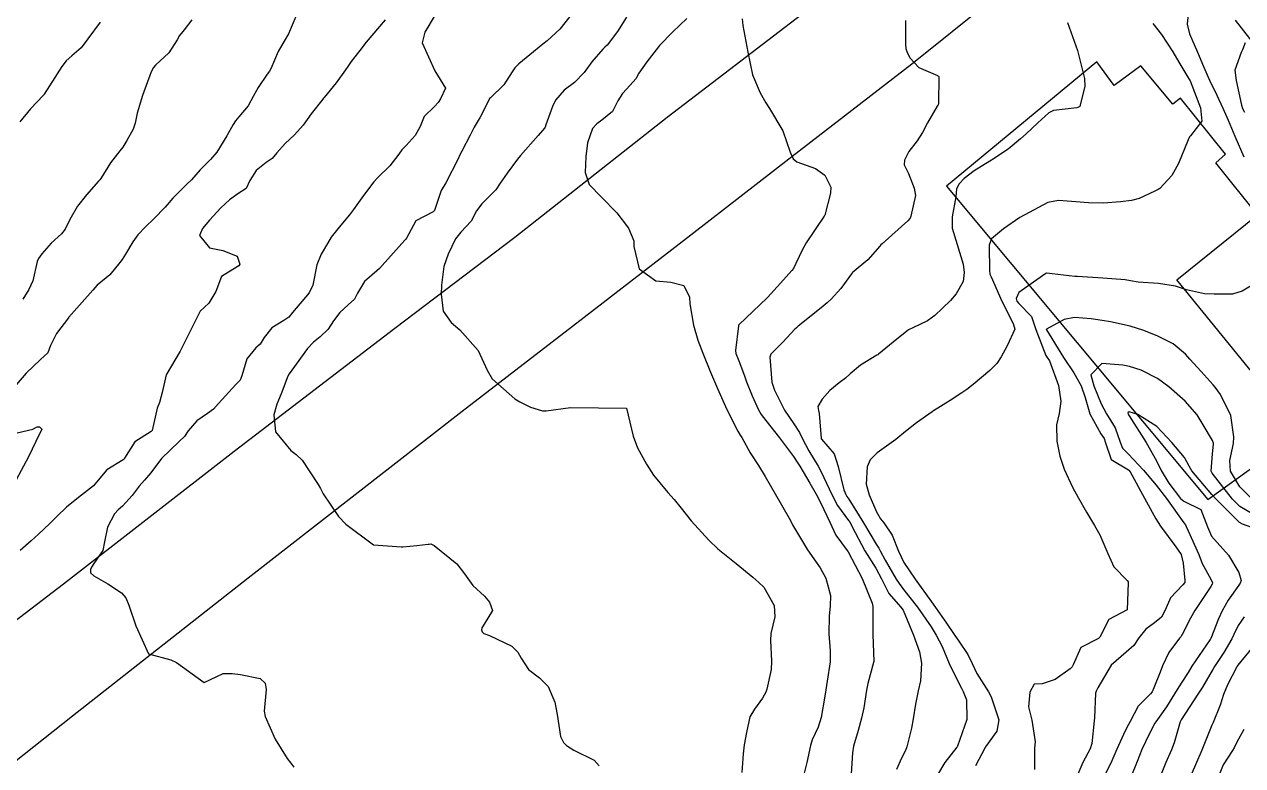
# Model space of a CAD drawing. Header units: metres. Extents: x 298520 to 308411, y 7433745 to 7450750.
# Drawn here: x 300348.5 to 300435.8, y 7449021.4 to 7449074.5 of the extents above; entities that cross this region are included whole.
import ezdxf

# ---------------------------------------------------------------- set-up
doc = ezdxf.new("R2010")
doc.units = ezdxf.units.M
doc.header["$LTSCALE"] = 10
for name, color, linetype in [('Curvas de Nivel 1m', 11, 'Continuous'), ('Curvas de Nivel 5m', 15, 'Continuous'), ('Edificações', 30, 'Continuous'), ('Vias Primárias', 230, 'Continuous')]:
    doc.layers.add(name, color=color, linetype=linetype)

msp = doc.modelspace()

# ---------------------------------------------------------------- linework, layer by layer
at = {"layer": 'Curvas de Nivel 1m', "flags": 128}
for points, elevation in [([(300435.825, 7449082.694), (300435.608, 7449082.445), (300435.001, 7449081.514), (300434.474, 7449080.456), (300434.306, 7449080.201), (300434.045, 7449079.924), (300433.249, 7449079.254), (300432.124, 7449078.479), (300432.092, 7449078.409), (300432.003, 7449076.48), (300431.796, 7449074.483), (300431.973, 7449073.791), (300432.552, 7449072.474), (300432.976, 7449071.436), (300433.413, 7449070.465), (300433.922, 7449069.397), (300434.369, 7449068.455), (300434.753, 7449067.598), (300435.223, 7449066.447), (300435.868, 7449064.964)], 721), ([(300367.981, 7449075.019), (300367.444, 7449073.78), (300367.146, 7449073.258), (300366.702, 7449072.512), (300366.174, 7449071.268), (300366.092, 7449071.108), (300365.929, 7449070.892), (300365.27, 7449069.926), (300364.931, 7449069.28), (300364.556, 7449068.63), (300363.891, 7449067.836), (300363.644, 7449067.536), (300363.495, 7449067.296), (300363.038, 7449066.466), (300362.314, 7449065.313), (300361.858, 7449064.784), (300361.136, 7449064.042), (300360.496, 7449063.333), (300360.171, 7449063.003), (300359.833, 7449062.679), (300359.168, 7449062.005), (300358.607, 7449061.358), (300357.804, 7449060.519), (300357.215, 7449059.96), (300356.663, 7449059.381), (300356.293, 7449058.88), (300355.779, 7449057.994), (300355.547, 7449057.621), (300355.38, 7449057.394), (300354.652, 7449056.509), (300353.748, 7449055.769), (300353.574, 7449055.584), (300353.441, 7449055.415), (300351.723, 7449053.482), (300351.703, 7449053.46), (300351.69, 7449053.44), (300350.839, 7449052.316), (300350.4, 7449051.453), (300350.225, 7449050.918), (300349.683, 7449050.444), (300348.654, 7449049.475), (300347.661, 7449048.304)], 731), ([(300353.975, 7449074.623), (300353.073, 7449073.423), (300352.598, 7449072.786), (300351.944, 7449072.208), (300351.531, 7449071.852), (300351.215, 7449071.447), (300350.717, 7449070.66), (300349.964, 7449069.459), (300349.944, 7449069.428), (300349.912, 7449069.396), (300348.967, 7449068.404), (300348.216, 7449067.477)], 733), ([(300360.536, 7449074.776), (300359.97, 7449074.063), (300359.653, 7449073.656), (300359.473, 7449073.345), (300358.885, 7449072.414), (300357.936, 7449071.534), (300357.775, 7449071.362), (300357.622, 7449071.057), (300356.993, 7449069.374), (300356.619, 7449068.098), (300356.472, 7449067.381), (300356.317, 7449066.956), (300355.874, 7449066.144), (300355.587, 7449065.673), (300355.372, 7449065.395), (300354.715, 7449064.541), (300354.01, 7449063.408), (300353.932, 7449063.318), (300353.84, 7449063.226), (300352.991, 7449062.257), (300352.33, 7449061.432), (300351.803, 7449060.483), (300351.462, 7449059.777), (300351.19, 7449059.446), (300350.463, 7449058.777), (300349.779, 7449058.024), (300349.543, 7449057.694), (300349.444, 7449057.463), (300349.132, 7449056.086), (300348.852, 7449055.469), (300348.43, 7449054.779)], 732), ([(300377.953, 7449075.13), (300377.207, 7449073.901), (300377.022, 7449073.139), (300377.933, 7449071.13), (300378.701, 7449069.898), (300378.342, 7449069.124), (300378.17, 7449068.865), (300377.904, 7449068.563), (300377.177, 7449067.854), (300376.87, 7449067.14), (300376.526, 7449066.494), (300375.869, 7449065.785), (300375.557, 7449065.463), (300375.351, 7449065.155), (300374.701, 7449064.315), (300373.846, 7449063.484), (300373.554, 7449063.174), (300372.821, 7449062.192), (300372.109, 7449061.196), (300371.809, 7449060.812), (300371.072, 7449059.935), (300370.517, 7449059.213), (300370.246, 7449058.758), (300369.781, 7449057.988), (300369.468, 7449057.225), (300369.195, 7449055.784), (300368.942, 7449055.232), (300367.729, 7449053.818), (300367.481, 7449053.496), (300367.107, 7449053.256), (300366.265, 7449052.714), (300365.704, 7449052.029), (300365.417, 7449051.553), (300365.112, 7449051.276), (300364.466, 7449050.501), (300364.119, 7449049.286), (300363.983, 7449048.974), (300363.667, 7449048.654), (300362.432, 7449047.308), (300362.072, 7449046.888), (300361.642, 7449046.578), (300360.897, 7449046.064), (300360.274, 7449045.333), (300360.011, 7449044.944), (300359.615, 7449044.567), (300358.356, 7449043.359), (300357.593, 7449042.344), (300357.149, 7449041.813), (300356.748, 7449041.378), (300356.245, 7449040.711), (300355.561, 7449039.955), (300355.264, 7449039.686), (300354.979, 7449039.396), (300354.494, 7449038.45), (300354.265, 7449037.403), (300354.154, 7449036.773), (300353.509, 7449035.83), (300353.338, 7449035.58), (300353.275, 7449035.413), (300353.269, 7449035.182), (300353.498, 7449034.954), (300354.516, 7449034.376), (300355.486, 7449033.744), (300355.809, 7449033.387), (300356.006, 7449032.856), (300356.523, 7449031.379), (300357.433, 7449029.37), (300359.015, 7449028.932), (300359.427, 7449028.74), (300361.413, 7449027.32), (300362.774, 7449027.952), (300363.419, 7449027.953), (300364.01, 7449027.882), (300365.416, 7449027.591), (300365.789, 7449027.266), (300365.851, 7449026.82), (300365.705, 7449025.267), (300365.768, 7449024.877), (300366.495, 7449023.259), (300367.349, 7449021.874), (300367.626, 7449021.526), (300367.839, 7449021.245)], 729), ([(300387.591, 7449075.014), (300386.878, 7449074.117), (300385.965, 7449073.27), (300385.675, 7449073.034), (300384.734, 7449072.265), (300383.941, 7449071.624), (300383.658, 7449071.342), (300383.47, 7449071.065), (300382.872, 7449070.121), (300381.914, 7449069.199), (300381.854, 7449069.14), (300381.821, 7449069.081), (300381.168, 7449067.813), (300380.749, 7449067.091), (300380.458, 7449066.513), (300379.866, 7449065.376), (300379.71, 7449065.102), (300379.59, 7449064.833), (300378.714, 7449063.117), (300378.39, 7449062.566), (300377.899, 7449061.129), (300377.812, 7449061.041), (300376.561, 7449060.387), (300375.891, 7449059.149), (300375.86, 7449059.082), (300375.791, 7449059.007), (300374.149, 7449057.174), (300373.974, 7449056.972), (300373.767, 7449056.796), (300372.896, 7449056.049), (300372.402, 7449055.193), (300372.172, 7449054.763), (300371.734, 7449054.356), (300371.124, 7449053.811), (300370.668, 7449053.211), (300370.302, 7449052.626), (300369.706, 7449052.074), (300369.243, 7449051.683), (300368.801, 7449051.233), (300367.677, 7449049.68), (300367.505, 7449049.421), (300367.41, 7449049.253), (300366.916, 7449048.002), (300366.605, 7449047.26), (300366.411, 7449046.492), (300366.508, 7449045.261), (300367.61, 7449043.929), (300368.001, 7449043.638), (300368.417, 7449043.238), (300369.577, 7449041.493), (300369.733, 7449041.218), (300369.944, 7449040.841), (300371.021, 7449039.205), (300371.547, 7449038.657), (300373.533, 7449037.18), (300375.531, 7449037.031), (300375.649, 7449037.031), (300376.649, 7449037.139), (300377.449, 7449037.216), (300377.534, 7449037.229), (300377.643, 7449037.238), (300377.889, 7449037.125), (300379.514, 7449035.822), (300380.064, 7449035.102), (300380.662, 7449034.26), (300381.487, 7449033.497), (300381.855, 7449033.076), (300382.069, 7449032.479), (300381.459, 7449031.504), (300381.299, 7449031.239), (300381.272, 7449031.083), (300381.308, 7449030.939), (300381.45, 7449030.831), (300381.848, 7449030.677), (300383.441, 7449029.909), (300383.871, 7449029.487), (300384.12, 7449029.05), (300384.641, 7449028.258), (300385.419, 7449027.641), (300386.037, 7449027.024), (300386.512, 7449025.903), (300386.69, 7449025.017), (300386.938, 7449023.444), (300387.146, 7449023.012), (300387.361, 7449022.797), (300387.888, 7449022.474), (300389.351, 7449021.753), (300389.704, 7449021.342)], 728), ([(300391.661, 7449074.963), (300391, 7449073.943), (300390.26, 7449072.977), (300390.115, 7449072.824), (300389.958, 7449072.672), (300389.166, 7449071.77), (300388.62, 7449071), (300387.926, 7449070.297), (300387.203, 7449069.735), (300386.577, 7449069.023), (300386.348, 7449068.584), (300385.886, 7449067.267), (300385.824, 7449067.09), (300385.791, 7449067.031), (300385.331, 7449066.492), (300384.074, 7449065.057), (300383.86, 7449064.792), (300383.108, 7449063.809), (300382.612, 7449063.072), (300382.307, 7449062.604), (300381.829, 7449062.135), (300381.295, 7449061.611), (300380.915, 7449061.089), (300380.529, 7449060.37), (300379.798, 7449059.573), (300379.405, 7449059.106), (300378.895, 7449057.994), (300378.562, 7449057.118), (300378.397, 7449055.768), (300378.382, 7449055.12), (300378.537, 7449053.924), (300379.107, 7449053.109), (300379.715, 7449052.583), (300381.043, 7449051.086), (300381.679, 7449049.679), (300382.034, 7449049.076), (300383.659, 7449047.643), (300384.021, 7449047.419), (300384.774, 7449047.043), (300385.649, 7449046.779), (300385.898, 7449046.778), (300387.653, 7449047.01), (300389.653, 7449046.99), (300391.653, 7449046.96), (300392.124, 7449044.955), (300392.45, 7449044.116), (300393.086, 7449042.945), (300393.591, 7449042.164), (300394.621, 7449040.924), (300395.078, 7449040.428), (300395.562, 7449039.814), (300396.288, 7449038.903), (300397.539, 7449037.506), (300398.202, 7449036.883), (300399.517, 7449035.834), (300400.711, 7449034.852), (300401.142, 7449034.488), (300401.496, 7449034.134), (300402.233, 7449032.833), (300402.278, 7449032.025), (300401.997, 7449030.835), (300401.965, 7449030.318), (300402.05, 7449028.834), (300402.004, 7449028.257), (300401.701, 7449026.837), (300401.629, 7449026.619), (300401.403, 7449026.201), (300400.826, 7449025.414), (300400.484, 7449024.853), (300400.243, 7449023.728), (300400.079, 7449022.859), (300400.002, 7449022.212), (300399.917, 7449020.861)], 727), ([(300395.982, 7449074.874), (300394.962, 7449073.931), (300394.026, 7449072.939), (300393.952, 7449072.849), (300393.112, 7449071.782), (300392.548, 7449070.954), (300392.32, 7449070.565), (300391.924, 7449070.096), (300391.37, 7449069.514), (300391.029, 7449068.969), (300390.654, 7449068.221), (300389.892, 7449067.607), (300389.531, 7449067.342), (300389.217, 7449066.99), (300388.852, 7449065.975), (300388.751, 7449064.997), (300388.692, 7449063.838), (300388.987, 7449062.993), (300389.83, 7449062.106), (300390.963, 7449060.968), (300391.802, 7449059.867), (300392.175, 7449058.956), (300392.188, 7449058.555), (300392.573, 7449056.952), (300393.754, 7449056.092), (300394.832, 7449056.002), (300395.751, 7449055.743), (300396.156, 7449054.906), (300396.2, 7449054.443), (300396.444, 7449052.903), (300396.763, 7449051.844), (300397.133, 7449050.896), (300397.679, 7449049.545), (300397.951, 7449048.887), (300398.171, 7449048.379), (300398.836, 7449046.878), (300399.627, 7449045.318), (300399.798, 7449045.041), (300399.904, 7449044.866), (300400.519, 7449043.763), (300401.099, 7449042.848), (300401.591, 7449042.069), (300402.291, 7449040.833), (300403.301, 7449039.077), (300403.446, 7449038.821), (300403.551, 7449038.612), (300404.615, 7449036.809), (300405.514, 7449035.534), (300405.933, 7449034.794), (300406.255, 7449033.553), (300406.25, 7449032.788), (300406.172, 7449032.09), (300406.141, 7449030.79), (300406.233, 7449029.581), (300406.23, 7449028.788), (300406.033, 7449027.405), (300405.925, 7449026.792), (300405.852, 7449026.348), (300405.585, 7449024.797), (300405.376, 7449024.12), (300404.962, 7449023.209), (300404.84, 7449022.805), (300404.557, 7449021.595), (300404.366, 7449020.81)], 726), ([(300411.634, 7449074.725), (300411.635, 7449073.048), (300411.668, 7449072.724), (300411.735, 7449072.508), (300411.946, 7449072.066), (300412.581, 7449071.356), (300413.934, 7449070.785), (300413.988, 7449070.754), (300414.013, 7449070.699), (300413.994, 7449068.779), (300413.974, 7449068.699), (300413.954, 7449068.658), (300413.911, 7449068.597), (300413.201, 7449067.399), (300412.862, 7449066.71), (300412.469, 7449066.122), (300411.869, 7449065.339), (300411.564, 7449064.724), (300411.542, 7449064.407), (300411.849, 7449063.78), (300412.263, 7449062.716), (300412.341, 7449062.202), (300412.017, 7449060.718), (300411.96, 7449060.57), (300411.81, 7449060.381), (300409.963, 7449058.747), (300409.877, 7449058.663), (300409.79, 7449058.563), (300408.943, 7449057.591), (300407.95, 7449056.768), (300407.842, 7449056.689), (300407.761, 7449056.591), (300406.992, 7449055.536), (300406.314, 7449054.784), (300406.021, 7449054.506), (300405.738, 7449054.277), (300403.934, 7449052.817), (300403.817, 7449052.723), (300403.72, 7449052.626), (300402.849, 7449051.685), (300401.993, 7449050.837), (300401.915, 7449050.614), (300402.073, 7449048.836), (300402.25, 7449048.248), (300402.964, 7449046.827), (300403.633, 7449045.834), (300404.04, 7449045.226), (300404.244, 7449044.811), (300404.723, 7449043.912), (300405.376, 7449042.802), (300405.597, 7449042.394), (300406.351, 7449040.788), (300406.769, 7449039.986), (300407.555, 7449038.93), (300407.666, 7449038.769), (300407.799, 7449038.519), (300408.721, 7449036.758), (300409.514, 7449035.504), (300409.915, 7449034.744), (300410.443, 7449033.687), (300411.294, 7449032.723), (300411.479, 7449032.485), (300412.198, 7449030.713), (300412.643, 7449029.506), (300412.787, 7449028.706), (300412.7, 7449027.428), (300412.544, 7449026.709), (300412.346, 7449025.763), (300412.187, 7449024.712), (300412.057, 7449024.033), (300411.734, 7449022.716), (300411.63, 7449022.447), (300411.351, 7449021.903), (300410.982, 7449021.089)], 724), ([(300423.247, 7449074.587), (300423.953, 7449072.58), (300424.442, 7449070.575), (300424.468, 7449070.034), (300424.122, 7449068.578), (300423.985, 7449068.506), (300423.912, 7449068.489), (300422.226, 7449068.279), (300421.906, 7449068.131), (300421.108, 7449067.399), (300420.264, 7449066.624), (300419.879, 7449066.27), (300418.996, 7449065.514), (300417.864, 7449064.782), (300417.785, 7449064.73), (300417.663, 7449064.652), (300416.547, 7449063.969), (300415.844, 7449063.411), (300415.471, 7449063.043), (300415.294, 7449062.678), (300415.246, 7449062.097), (300414.983, 7449060.682), (300414.976, 7449059.853), (300415.323, 7449058.685), (300415.772, 7449057.276), (300415.843, 7449056.679), (300415.756, 7449056.03), (300415.274, 7449055.159), (300414.848, 7449054.689), (300414.292, 7449054.14), (300413.732, 7449053.606), (300413.207, 7449053.227), (300412.151, 7449052.716), (300411.861, 7449052.579), (300411.719, 7449052.485), (300410.749, 7449051.693), (300409.694, 7449050.825), (300409.65, 7449050.794), (300409.583, 7449050.751), (300408.404, 7449050.045), (300407.68, 7449049.435), (300407.329, 7449049.121), (300406.888, 7449048.778), (300406.223, 7449048.226), (300405.655, 7449047.622), (300405.36, 7449047.081), (300405.397, 7449046.794), (300405.443, 7449046.595), (300405.586, 7449044.791), (300405.597, 7449044.765), (300405.622, 7449044.734), (300406.529, 7449043.703), (300406.81, 7449042.782), (300407.226, 7449041.127), (300407.368, 7449040.773), (300407.439, 7449040.639), (300407.57, 7449040.439), (300408.623, 7449038.759), (300409.538, 7449037.229), (300409.721, 7449036.934), (300409.821, 7449036.746), (300410.176, 7449036.087), (300410.968, 7449034.728), (300411.171, 7449034.396), (300411.496, 7449033.988), (300412.498, 7449032.71), (300413.462, 7449031.296), (300413.836, 7449030.696), (300414.253, 7449029.883), (300414.771, 7449028.687), (300415.419, 7449027.316), (300415.637, 7449026.898), (300415.759, 7449026.675), (300416.001, 7449026.074), (300416.026, 7449024.67), (300415.364, 7449022.764), (300415.339, 7449022.705), (300415.317, 7449022.68), (300414.443, 7449021.593), (300413.926, 7449020.694)], 723), ([(300429.355, 7449074.516), (300429.971, 7449073.734), (300430.779, 7449072.498), (300431.202, 7449071.747), (300431.934, 7449070.553), (300431.975, 7449070.48), (300432.009, 7449070.402), (300432.752, 7449068.472), (300432.844, 7449067.525), (300432.047, 7449066.478), (300431.966, 7449066.396), (300431.88, 7449066.182), (300431.184, 7449064.49), (300430.712, 7449063.636), (300429.836, 7449062.693), (300429.725, 7449062.62), (300429.501, 7449062.513), (300428.369, 7449061.983), (300427.826, 7449061.835), (300427.033, 7449061.75), (300425.824, 7449061.649), (300424.732, 7449061.663), (300423.825, 7449061.739), (300422.589, 7449061.829), (300421.824, 7449061.687), (300419.813, 7449060.63), (300418.644, 7449059.802), (300417.797, 7449059.104), (300417.633, 7449058.652), (300417.657, 7449056.759), (300417.664, 7449056.651), (300417.68, 7449056.569), (300417.76, 7449056.383), (300418.531, 7449054.642), (300419.338, 7449053.023), (300419.454, 7449052.633), (300418.911, 7449051.431), (300418.474, 7449050.642), (300418.165, 7449050.168), (300417.683, 7449049.669), (300416.492, 7449048.668), (300416.032, 7449048.31), (300415.664, 7449048.058), (300414.832, 7449047.511), (300413.644, 7449046.764), (300413.603, 7449046.741), (300413.538, 7449046.701), (300412.427, 7449045.92), (300411.629, 7449045.29), (300410.932, 7449044.73), (300409.613, 7449043.776), (300409.106, 7449043.257), (300408.896, 7449042.757), (300408.815, 7449041.527), (300409.023, 7449040.755), (300409.561, 7449039.551), (300409.843, 7449039.033), (300410.072, 7449038.742), (300410.686, 7449037.874), (300411.143, 7449036.726), (300411.521, 7449035.901), (300412.336, 7449034.712), (300413.487, 7449033.104), (300413.774, 7449032.697), (300414.524, 7449031.632), (300415.172, 7449030.683), (300415.449, 7449030.285), (300416.097, 7449029.328), (300416.402, 7449028.665), (300416.733, 7449027.968), (300417.415, 7449026.898), (300417.571, 7449026.648), (300417.76, 7449026.294), (300418.322, 7449024.641), (300418.182, 7449023.835), (300417.363, 7449022.704), (300417.328, 7449022.651), (300416.652, 7449021.352)], 722), ([(300437.527, 7449056.414), (300435.752, 7449055.347), (300435.06, 7449055.136), (300433.75, 7449055.124), (300433.052, 7449055.165), (300431.753, 7449055.448), (300430.975, 7449055.711), (300429.757, 7449055.903), (300428.287, 7449055.996), (300427.758, 7449056.083), (300427.372, 7449056.149), (300425.76, 7449056.279), (300423.948, 7449056.391), (300423.761, 7449056.408), (300422.133, 7449056.596), (300421.763, 7449056.638), (300421.73, 7449056.634), (300421.674, 7449056.601), (300419.749, 7449055.254), (300419.561, 7449054.815), (300419.606, 7449054.631), (300419.741, 7449054.464), (300420.646, 7449053.53), (300420.962, 7449052.611), (300421.695, 7449050.737), (300421.78, 7449050.599), (300421.935, 7449050.353), (300422.594, 7449048.591), (300422.769, 7449047.476), (300422.639, 7449046.59), (300422.459, 7449045.767), (300422.476, 7449044.591), (300422.685, 7449043.517), (300422.986, 7449042.586), (300423.584, 7449041.318), (300423.994, 7449040.576), (300424.606, 7449039.526), (300425.16, 7449038.564), (300425.543, 7449037.887), (300426.126, 7449036.551), (300426.559, 7449035.59), (300427.504, 7449034.632), (300427.569, 7449034.529), (300427.575, 7449034.456), (300427.505, 7449032.53), (300426.193, 7449031.829), (300425.553, 7449030.559), (300425.452, 7449030.473), (300424.189, 7449029.829), (300423.64, 7449028.578), (300423.578, 7449028.432), (300423.43, 7449028.291), (300422.349, 7449027.523), (300421.419, 7449027.209), (300420.847, 7449027.188), (300420.547, 7449026.619), (300420.433, 7449025.584), (300420.682, 7449024.617), (300420.919, 7449023.063), (300420.88, 7449022.615), (300420.878, 7449021.076)], 721), ([(300436.506, 7449039.369), (300435.568, 7449039.925), (300435.047, 7449040.445), (300433.601, 7449042.302), (300433.535, 7449042.461), (300433.615, 7449043.701), (300433.696, 7449044.385), (300433.697, 7449044.459), (300433.625, 7449044.648), (300432.948, 7449045.782), (300432.511, 7449046.477), (300431.658, 7449047.466), (300430.489, 7449048.502), (300429.679, 7449049.096), (300428.517, 7449049.689), (300427.687, 7449049.954), (300427.208, 7449050.057), (300425.689, 7449050.169), (300424.898, 7449049.351), (300425.133, 7449048.565), (300425.654, 7449047.276), (300426.019, 7449046.554), (300426.646, 7449045.557), (300427, 7449044.539), (300427.184, 7449044.102), (300427.614, 7449043.661), (300428.68, 7449042.519), (300429.587, 7449041.444), (300430.319, 7449040.503), (300431.556, 7449038.761), (300431.674, 7449038.608), (300431.735, 7449038.487), (300431.865, 7449038.169), (300432.638, 7449036.473), (300432.891, 7449035.843), (300433.505, 7449034.713), (300433.626, 7449034.459), (300433.607, 7449034.354), (300433.5, 7449034.182), (300432.36, 7449032.477), (300432.034, 7449031.922), (300431.457, 7449030.757), (300431.352, 7449030.593), (300431.264, 7449030.492), (300430.483, 7449029.459), (300430.049, 7449028.504), (300429.87, 7449028.062), (300429.417, 7449026.93), (300429.29, 7449026.636), (300429.168, 7449026.512), (300428.307, 7449025.613), (300427.713, 7449024.527), (300427.608, 7449024.3), (300427.376, 7449023.852), (300426.78, 7449022.539), (300426.346, 7449021.547), (300425.836, 7449020.552)], 719), ([(300436.435, 7449038.427), (300435.766, 7449038.648), (300435.556, 7449038.768), (300433.887, 7449040.457), (300433.578, 7449040.783), (300432.144, 7449042.482), (300431.943, 7449042.822), (300431.612, 7449043.441), (300430.712, 7449044.499), (300429.634, 7449045.658), (300428.27, 7449046.524), (300427.645, 7449046.702), (300427.549, 7449046.626), (300427.586, 7449046.531), (300427.601, 7449046.489), (300427.642, 7449046.416), (300428.867, 7449044.518), (300429.61, 7449043.183), (300429.95, 7449042.507), (300430.494, 7449041.596), (300431.325, 7449040.492), (300431.571, 7449040.296), (300432.79, 7449039.697), (300433.272, 7449038.464), (300433.543, 7449037.799), (300434.754, 7449036.448), (300435.51, 7449035.193), (300435.684, 7449034.617), (300435.609, 7449034.438), (300435.501, 7449034.291), (300434.731, 7449033.207), (300434.305, 7449032.452), (300434.051, 7449031.877), (300433.496, 7449030.46), (300433.482, 7449030.431), (300433.452, 7449030.387), (300432.147, 7449028.479), (300431.868, 7449028.041), (300431.416, 7449027.343), (300431.078, 7449026.823), (300430.892, 7449026.495), (300430.322, 7449025.578), (300429.551, 7449024.508), (300429.488, 7449024.403), (300429.38, 7449024.178), (300428.825, 7449023.059), (300428.57, 7449022.518), (300428.224, 7449021.647), (300427.776, 7449020.526)], 718), ([(300347.619, 7449045.115), (300349.153, 7449045.467), (300349.453, 7449045.636), (300349.625, 7449045.632), (300349.776, 7449045.458), (300349.745, 7449045.335), (300349.619, 7449045.116), (300348.82, 7449043.472), (300347.943, 7449041.841)], 731), ([(300435.883, 7449032.028), (300435.467, 7449031.396), (300435.151, 7449030.75), (300434.998, 7449030.445), (300434.42, 7449029.473), (300433.759, 7449028.457), (300433.633, 7449028.254), (300433.424, 7449027.888), (300432.894, 7449026.984), (300432.579, 7449026.472), (300431.384, 7449024.645), (300431.321, 7449024.553), (300431.293, 7449024.491), (300430.874, 7449022.988), (300430.678, 7449022.497), (300430.267, 7449021.583), (300429.855, 7449020.505)], 717), ([(300436.956, 7449030.417), (300435.434, 7449028.561), (300435.385, 7449028.489), (300435.356, 7449028.441), (300434.701, 7449027.159), (300434.403, 7449026.45), (300434.161, 7449025.686), (300433.656, 7449024.457), (300433.568, 7449024.271), (300433.376, 7449023.788), (300432.86, 7449022.468), (300432.409, 7449021.412), (300432.005, 7449020.48)], 716)]:
    msp.add_lwpolyline(points, dxfattribs=dict(at, elevation=elevation))
at = {"layer": 'Curvas de Nivel 5m', "flags": 128}
for points, elevation in [([(300374.371, 7449074.774), (300373.974, 7449074.309), (300373.023, 7449073.184), (300372.552, 7449072.593), (300371.942, 7449071.788), (300371.692, 7449071.447), (300371.526, 7449071.204), (300370.856, 7449070.278), (300370.006, 7449069.219), (300369.964, 7449069.168), (300369.911, 7449069.108), (300369.078, 7449068.049), (300368.49, 7449067.241), (300367.876, 7449066.547), (300367.2, 7449065.926), (300366.615, 7449065.262), (300366.274, 7449064.851), (300365.856, 7449064.565), (300365.136, 7449063.991), (300364.69, 7449063.282), (300364.422, 7449062.696), (300363.828, 7449062.317), (300363.221, 7449061.9), (300362.597, 7449061.308), (300361.804, 7449060.435), (300361.281, 7449059.842), (300361.082, 7449059.327), (300361.784, 7449058.448), (300362.744, 7449058.267), (300363.779, 7449057.856), (300363.959, 7449057.288), (300363.898, 7449057.162), (300363.77, 7449057.09), (300362.66, 7449056.406), (300362.235, 7449055.313), (300361.735, 7449054.479), (300361.132, 7449053.923), (300360.836, 7449053.329), (300360.467, 7449052.577), (300359.835, 7449051.339), (300359.794, 7449051.237), (300359.69, 7449051.06), (300358.695, 7449049.355), (300358.399, 7449048.098), (300358.201, 7449047.362), (300358.046, 7449046.965), (300357.69, 7449045.369), (300357.622, 7449045.288), (300356.449, 7449044.547), (300355.716, 7449043.389), (300355.672, 7449043.32), (300355.602, 7449043.275), (300354.44, 7449042.556), (300353.584, 7449041.516), (300353.489, 7449041.411), (300352.42, 7449040.578), (300351.559, 7449039.864), (300351.33, 7449039.668), (300351.101, 7449039.445), (300350.326, 7449038.671), (300349.538, 7449037.944), (300349.025, 7449037.468), (300348.23, 7449036.771)], 730), ([(300399.943, 7449074.861), (300399.976, 7449074.375), (300400.261, 7449072.857), (300400.334, 7449072.471), (300400.683, 7449070.852), (300401.218, 7449069.549), (300401.627, 7449068.843), (300401.907, 7449068.431), (300402.84, 7449066.83), (300403.381, 7449065.312), (300403.597, 7449064.823), (300403.861, 7449064.606), (300405.178, 7449064.122), (300405.852, 7449063.653), (300406.285, 7449062.786), (300406.265, 7449062.358), (300405.853, 7449060.79), (300405.84, 7449060.762), (300405.812, 7449060.716), (300404.533, 7449058.809), (300404.257, 7449058.342), (300403.771, 7449057.339), (300403.605, 7449056.982), (300403.497, 7449056.823), (300402.673, 7449055.911), (300401.743, 7449054.886), (300401.699, 7449054.841), (300399.724, 7449052.951), (300399.684, 7449052.909), (300399.67, 7449052.871), (300399.461, 7449051.107), (300399.496, 7449050.872), (300399.688, 7449050.366), (300400.097, 7449049.284), (300400.243, 7449048.861), (300400.661, 7449047.852), (300401.098, 7449046.848), (300401.297, 7449046.502), (300401.635, 7449046.094), (300402.614, 7449044.83), (300403.61, 7449043.494), (300403.887, 7449043.097), (300404.061, 7449042.815), (300404.794, 7449041.599), (300405.243, 7449040.803), (300405.567, 7449040.166), (300406.009, 7449039.244), (300406.209, 7449038.79), (300406.635, 7449037.875), (300407.454, 7449036.771), (300407.531, 7449036.669), (300408.543, 7449034.76), (300409.241, 7449032.997), (300409.29, 7449032.752), (300409.292, 7449030.915), (300409.295, 7449030.752), (300409.359, 7449028.826), (300409.352, 7449028.751), (300408.93, 7449027.243), (300408.839, 7449026.756), (300408.644, 7449025.508), (300408.482, 7449024.759), (300408.248, 7449023.887), (300407.921, 7449022.764), (300407.849, 7449022.272), (300407.733, 7449020.766)], 725), ([(300435.964, 7449073.146), (300435.774, 7449072.624), (300435.683, 7449072.443), (300435.219, 7449071.169), (300435.303, 7449070.446), (300435.692, 7449068.666), (300435.775, 7449068.441), (300435.909, 7449068.164)], 720), ([(300436.473, 7449040.426), (300435.586, 7449041.324), (300434.912, 7449042.447), (300434.851, 7449043.207), (300435.113, 7449044.445), (300435.148, 7449044.924), (300434.933, 7449046.447), (300434.183, 7449047.937), (300433.811, 7449048.459), (300433.675, 7449048.631), (300432.81, 7449049.599), (300432.008, 7449050.485), (300431.86, 7449050.653), (300431.696, 7449050.834), (300430.795, 7449051.585), (300429.709, 7449052.125), (300428.694, 7449052.52), (300427.726, 7449052.835), (300426.319, 7449053.142), (300425.73, 7449053.25), (300424.925, 7449053.374), (300423.732, 7449053.453), (300422.99, 7449053.327), (300421.723, 7449052.629), (300421.718, 7449052.6), (300421.723, 7449052.582), (300422.952, 7449050.587), (300423.682, 7449049.502), (300424.215, 7449048.575), (300424.493, 7449047.739), (300424.827, 7449046.568), (300425.629, 7449045.134), (300425.857, 7449044.788), (300425.925, 7449044.555), (300426.358, 7449043.296), (300427.603, 7449042.545), (300427.626, 7449042.53), (300427.734, 7449042.395), (300428.76, 7449040.518), (300429.558, 7449039.039), (300429.894, 7449038.507), (300430.992, 7449037.034), (300431.385, 7449036.491), (300431.517, 7449035.854), (300431.639, 7449034.622), (300431.632, 7449034.488), (300431.501, 7449034.3), (300430.6, 7449033.391), (300430.236, 7449032.502), (300429.979, 7449032.001), (300429.469, 7449031.591), (300428.842, 7449031.137), (300428.349, 7449030.521), (300427.996, 7449029.976), (300427.443, 7449029.499), (300426.374, 7449028.546), (300425.417, 7449026.925), (300425.29, 7449026.685), (300425.235, 7449026.562), (300425.16, 7449024.789), (300425.148, 7449024.562), (300424.988, 7449022.942), (300424.856, 7449022.565), (300424.33, 7449021.588), (300423.898, 7449020.574)], 720), ([(300435.858, 7449023.956), (300435.369, 7449023.052), (300435.164, 7449022.643), (300435.041, 7449022.443), (300434.389, 7449021.408), (300433.999, 7449020.453)], 715)]:
    msp.add_lwpolyline(points, dxfattribs=dict(at, elevation=elevation))
at = {"layer": 'Edificações'}
msp.add_lwpolyline([(300425.325, 7449071.762), (300414.571, 7449062.872), (300433.283, 7449040.434), (300439.97, 7449045.218), (300431.067, 7449056.156), (300436.85, 7449060.821), (300433.868, 7449064.534), (300434.545, 7449065.166), (300431.337, 7449069.182), (300430.786, 7449068.745), (300428.486, 7449071.496), (300426.584, 7449070.078)], close=True, dxfattribs=at)
at = {"layer": 'Vias Primárias', "elevation": 720.606}
for points in [[(300417.753, 7449076.153), (300412.094, 7449071.616), (300403.499, 7449064.975), (300396.263, 7449059.362), (300387.779, 7449052.827), (300379.885, 7449046.732), (300364.552, 7449034.789), (300351.993, 7449024.897), (300344.474, 7449018.961, 0.184934), (300341.015, 7449013.148, -0.055629), (300339.583, 7449008.207, -0.173953), (300337.884, 7449006.338, -0.585367), (300327.051, 7449011.66, -0.223343), (300331.344, 7449018.868), (300340.024, 7449025.739), (300351.326, 7449034.377), (300363.554, 7449043.895), (300375.056, 7449052.688), (300383.649, 7449059.21), (300394.556, 7449067.803), (300407.465, 7449077.697)], [(300442.024, 7449066.123), (300435.271, 7449074.762, 0.10245)]]:
    msp.add_lwpolyline(points, format="xyb", dxfattribs=at)

doc.saveas('drawing.dxf')
